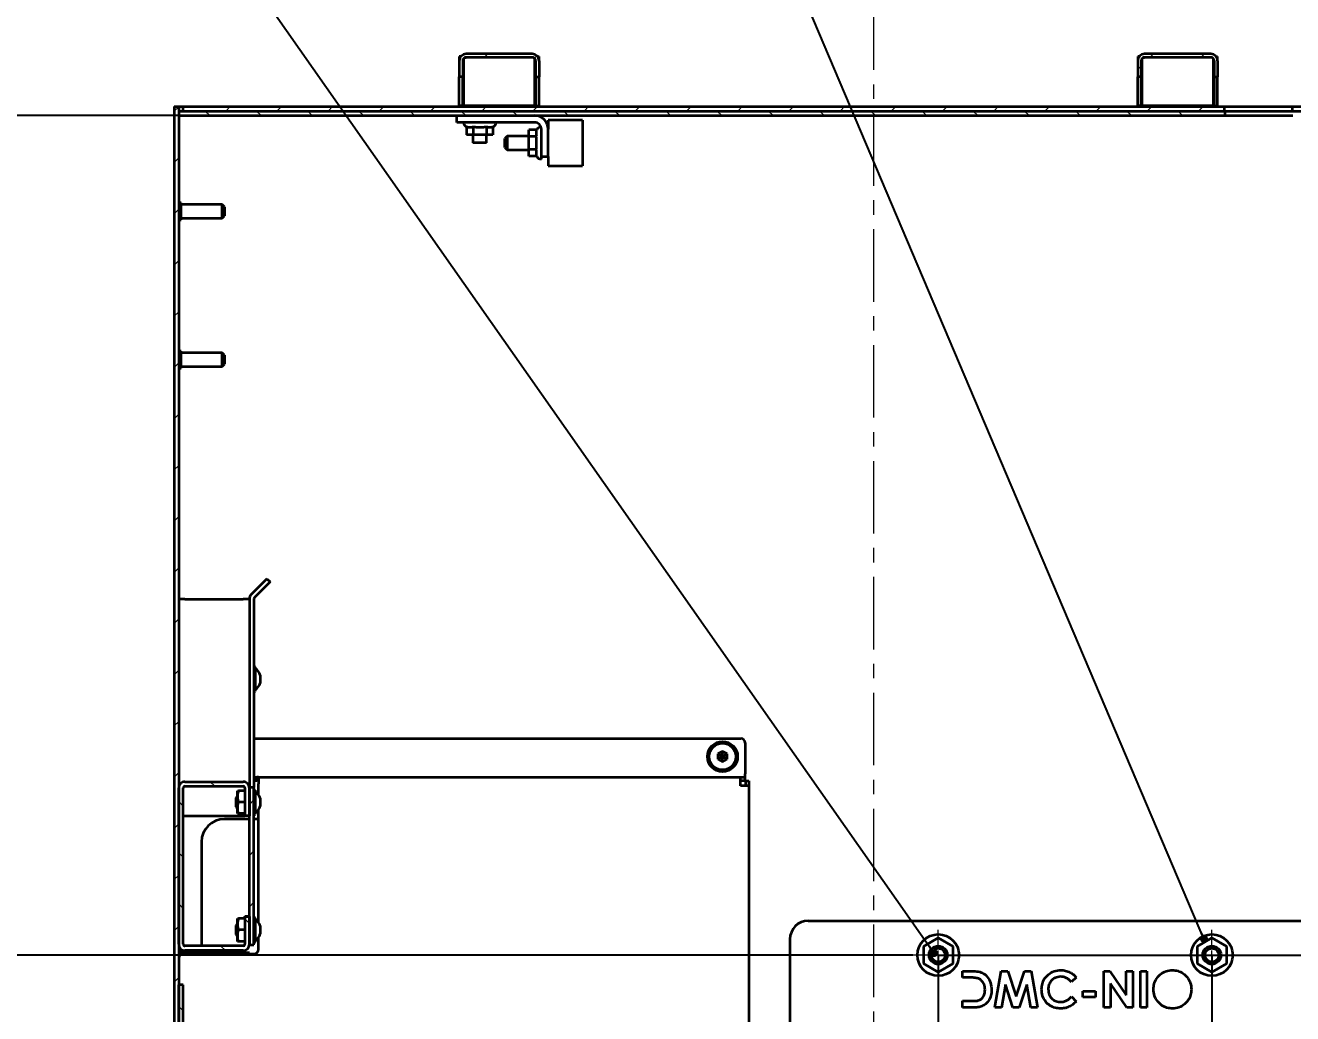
# Paper-space layout 'Blatt1' of a CAD drawing. Header units: millimetres. Extents: x 0 to 1189, y 0 to 841.
# Drawn here: x 403.3 to 514.4, y 657.7 to 744.3 of the extents above; entities that cross this region are included whole.
import ezdxf

# ---------------------------------------------------------------- set-up
doc = ezdxf.new("R2010")
doc.units = ezdxf.units.MM
doc.linetypes.add('CENTER', pattern=[10.16, 6.35, -1.27, 1.27, -1.27])
doc.layers.add('BEMASSUNG', color=1, linetype='Continuous')
doc.layers.add('BESCHRIFTUNG', color=5, linetype='Continuous')
doc.styles.add('SLDTEXTSTYLE2', font='TXT', dxfattribs={"width": 0.75})
doc.dimstyles.new('SLDDIMSTYLE0', dxfattribs={"dimtxt": 0.18, "dimasz": 0.7, "dimexe": 0, "dimexo": 0.0625, "dimgap": 0, "dimtad": 0, "dimtih": 1, "dimtoh": 1, "dimdec": 0, "dimrnd": 1e-09, "dimzin": 0, "dimdsep": 46, "dimtxsty": 'Standard', "dimblk1": 'DOT', "dimblk2": 'DOT', "dimsah": 1, "dimcen": 0.09, "dimadec": 0, "dimazin": 0, "dimtfac": 0.7, "dimtdec": 0, "dimtofl": 0, "dimtmove": 0, "dimatfit": 3, "dimldrblk": 'DOT', "dimfxl": 1, "dimfrac": 2, "dimtolj": 1, "dimtzin": 0, "dimarcsym": 0})
doc.dimstyles.new('SLDDIMSTYLE2', dxfattribs={"dimtxt": 3.5, "dimasz": 2.5, "dimexe": 0, "dimexo": 0.0625, "dimgap": 0.875, "dimtad": 1, "dimdec": 1, "dimlfac": 5, "dimrnd": 1e-09, "dimzin": 12, "dimdsep": 46, "dimtxsty": 'SLDTEXTSTYLE2', "dimsah": 1, "dimcen": 0.09, "dimadec": 0, "dimazin": 3, "dimtfac": 1, "dimtdec": 1, "dimtofl": 0, "dimtmove": 0, "dimatfit": 3, "dimfxl": 1, "dimfrac": 2, "dimtolj": 1, "dimtzin": 12, "dimarcsym": 0})

# ---------------------------------------------------------------- blocks, each defined once
blk = doc.blocks.new('SW_HATCH_0')
at = {"color": 0, "linetype": 'Continuous', "lineweight": 18}
for p, q in [((25.71, 120), (25.41, 119.7)), ((30.04, 119.84), (29.83, 119.63)), ((83.03, 118.95), (82.73, 118.65)), ((84.08, 120), (83.78, 119.7)), ((88.57, 120), (88.27, 119.7)), ((-1.37, 115.38), (-1.77, 114.98)), ((0.96, 115), (1.36, 114.6)), ((3.15, 115.4), (2.75, 115)), ((5.45, 115), (5.85, 114.6)), ((7.64, 115.4), (7.24, 115)), ((9.94, 115), (10.34, 114.6)), ((12.13, 115.4), (11.73, 115)), ((14.43, 115), (14.83, 114.6)), ((16.62, 115.4), (16.22, 115)), ((18.92, 115), (19.32, 114.6)), ((21.11, 115.4), (20.71, 115)), ((23.41, 115), (23.81, 114.6)), ((25.6, 115.4), (25.2, 115)), ((27.9, 115), (28.3, 114.6)), ((30.09, 115.4), (29.69, 115)), ((32.39, 115), (32.79, 114.6)), ((34.58, 115.4), (34.18, 115)), ((36.88, 115), (37.28, 114.6)), ((39.07, 115.4), (38.67, 115)), ((41.37, 115), (41.77, 114.6)), ((43.56, 115.4), (43.16, 115)), ((45.86, 115), (46.26, 114.6)), ((48.05, 115.4), (47.65, 115)), ((50.35, 115), (50.75, 114.6)), ((52.54, 115.4), (52.14, 115)), ((54.84, 115), (55.24, 114.6)), ((57.03, 115.4), (56.63, 115)), ((59.33, 115), (59.73, 114.6)), ((61.52, 115.4), (61.12, 115)), ((63.82, 115), (64.22, 114.6)), ((66.01, 115.4), (65.61, 115)), ((68.31, 115), (68.71, 114.6)), ((70.5, 115.4), (70.1, 115)), ((72.8, 115), (73.2, 114.6)), ((74.99, 115.4), (74.59, 115)), ((77.29, 115), (77.69, 114.6)), ((79.48, 115.4), (79.08, 115)), ((81.78, 115), (82.18, 114.6)), ((83.97, 115.4), (83.57, 115)), ((86.27, 115), (86.67, 114.6)), ((88.46, 115.4), (88.06, 115)), ((-1.37, 110.89), (-1.77, 110.49)), ((-1.37, 106.4), (-1.77, 106)), ((-1.37, 101.9), (-1.77, 101.5)), ((-1.37, 97.41), (-1.77, 97.01)), ((-1.37, 92.92), (-1.77, 92.52)), ((-1.37, 88.43), (-1.77, 88.03)), ((-1.37, 83.94), (-1.77, 83.54)), ((-1.37, 79.45), (-1.77, 79.05)), ((-1.37, 74.96), (-1.77, 74.56)), ((-1.37, 70.47), (-1.77, 70.07)), ((-1.37, 65.98), (-1.77, 65.58)), ((-1.37, 61.49), (-1.77, 61.09)), ((-1.37, 57), (-1.77, 56.6)), ((1.39, 56.2), (1.79, 55.8)), ((-1.37, 54.47), (-0.97, 54.07)), ((5.23, 54.62), (4.83, 54.22)), ((-1.37, 52.51), (-1.77, 52.11)), ((5.23, 50.13), (4.83, 49.73)), ((-1.37, 49.98), (-0.97, 49.58)), ((-1.37, 48.02), (-1.77, 47.62)), ((5.23, 45.64), (4.83, 45.24)), ((-1.37, 45.49), (-0.97, 45.09)), ((-1.37, 43.53), (-1.77, 43.13)), ((4.43, 44.18), (4.83, 43.78)), ((2.32, 41.8), (2.72, 41.4)), ((-1.37, 39.04), (-1.77, 38.64)), ((-1.37, 36.51), (-0.97, 36.11))]:
    blk.add_line(p, q, dxfattribs=at)
blk = doc.blocks.new('_D_5')
at = {"layer": 'BEMASSUNG'}
for p, q in [((527.77, 686.63), (527.77, 662.83)), ((483.36, 662.83), (529.77, 662.83))]:
    blk.add_line(p, q, dxfattribs=at)
for points in [[(527.77, 686.63), (527.42, 684.13), (528.12, 684.13)], [(527.77, 662.83), (528.12, 665.33), (527.42, 665.33)]]:
    blk.add_solid(points, dxfattribs=at)
at = {"layer": 'BEMASSUNG', "insert": (523.26, 670.85), "char_height": 3.5, "attachment_point": 1, "rotation": 90, "style": 'SLDTEXTSTYLE2'}
blk.add_mtext('119', dxfattribs=at)
blk = doc.blocks.new('_D_6')
at = {"layer": 'BEMASSUNG'}
for p, q in [((507.36, 662.83), (507.36, 637)), ((507.36, 639), (540.36, 639))]:
    blk.add_line(p, q, dxfattribs=at)
for points in [[(507.36, 639), (509.86, 638.65), (509.86, 639.35)], [(540.36, 639), (537.86, 639.35), (537.86, 638.65)]]:
    blk.add_solid(points, dxfattribs=at)
at = {"layer": 'BEMASSUNG', "insert": (519.98, 643.51), "char_height": 3.5, "attachment_point": 1, "style": 'SLDTEXTSTYLE2'}
blk.add_mtext('165', dxfattribs=at)
blk = doc.blocks.new('_D_7')
at = {"layer": 'BEMASSUNG'}
for p, q in [((483.36, 662.83), (483.36, 637)), ((507.36, 662.83), (507.36, 637)), ((483.36, 639), (507.36, 639))]:
    blk.add_line(p, q, dxfattribs=at)
for points in [[(483.36, 639), (485.86, 638.65), (485.86, 639.35)], [(507.36, 639), (504.86, 639.35), (504.86, 638.65)]]:
    blk.add_solid(points, dxfattribs=at)
at = {"layer": 'BEMASSUNG', "insert": (491.48, 643.51), "char_height": 3.5, "attachment_point": 1, "style": 'SLDTEXTSTYLE2'}
blk.add_mtext('120', dxfattribs=at)
blk = doc.blocks.new('_D_8')
at = {"layer": 'BEMASSUNG'}
for p, q in [((416.76, 736.43), (399.08, 736.43)), ((401.08, 736.43), (401.08, 662.83)), ((481.13, 662.83), (399.08, 662.83))]:
    blk.add_line(p, q, dxfattribs=at)
for centre, start, end in [((398.3, 697.96), 63.4349, 116.5651), ((398.3, 701.31), 243.4349, 296.5651)]:
    blk.add_arc(centre, 6.21, start, end, dxfattribs=at)
for points in [[(401.08, 736.43), (400.73, 733.93), (401.43, 733.93)], [(401.08, 662.83), (401.43, 665.33), (400.73, 665.33)]]:
    blk.add_solid(points, dxfattribs=at)
at = {"layer": 'BEMASSUNG', "insert": (396.57, 695.75), "char_height": 3.5, "attachment_point": 1, "rotation": 90, "style": 'SLDTEXTSTYLE2'}
blk.add_mtext('368', dxfattribs=at)
blk = doc.blocks.new('_Dot')
at = {"color": 0, "linetype": 'ByBlock', "lineweight": -2}
blk.add_line((-0.5, 0), (-1, 0), dxfattribs=at)
at = {"color": 0, "linetype": 'ByBlock', "const_width": 0.5}
blk.add_lwpolyline([(-0.25, 0, 1), (0.25, 0, 1)], format="xyb", close=True, dxfattribs=at)
blk = doc.blocks.new('SW_CENTERMARKSYMBOL_0')
at = {"color": 0, "linetype": 'Continuous', "lineweight": 18}
for p, q in [((0, 0.8), (0, 2.22)), ((-0.8, 0), (-2.23, 0)), ((0, 0), (-0.4, 0)), ((0, 0), (0, 0.4)), ((0, 0), (0, -0.4)), ((0, 0), (0.4, 0)), ((0.8, 0), (2.22, 0)), ((0, -0.8), (0, -2.23))]:
    blk.add_line(p, q, dxfattribs=at)
blk = doc.blocks.new('SW_CENTERMARKSYMBOL_1')
at = {"color": 0, "linetype": 'Continuous', "lineweight": 18}
for p, q in [((0, 0.8), (0, 2.22)), ((-0.8, 0), (-2.23, 0)), ((0, 0), (-0.4, 0)), ((0, 0), (0, 0.4)), ((0, 0), (0, -0.4)), ((0, 0), (0.4, 0)), ((0.8, 0), (2.22, 0)), ((0, -0.8), (0, -2.23))]:
    blk.add_line(p, q, dxfattribs=at)

psp = doc.layouts.new('Blatt1')

# ---------------------------------------------------------------- linework, layer by layer
at = {"color": 7, "linetype": 'CENTER', "lineweight": 18}
psp.add_line((477.678, 777.265), (477.678, 308.626), dxfattribs=at)
at = {"color": 7, "linetype": 'Continuous', "lineweight": 35}
for p, q in [((441.497, 741.618), (441.356, 741.618)), ((441.356, 741.618), (441.356, 741.232)), ((441.756, 737.29), (441.756, 741.456)), ((441.844, 741.511), (441.956, 741.511)), ((447.756, 741.832), (441.956, 741.832)), ((447.756, 741.532), (441.956, 741.532)), ((441.956, 741.532), (441.956, 741.511)), ((447.756, 741.511), (447.756, 741.532)), ((447.869, 741.511), (447.756, 741.511)), ((447.956, 741.456), (447.956, 737.29)), ((448.216, 741.618), (448.356, 741.618)), ((448.356, 741.232), (448.356, 741.618)), ((500.997, 741.618), (500.856, 741.618)), ((500.856, 741.618), (500.856, 741.232)), ((501.256, 737.29), (501.256, 741.456)), ((501.344, 741.511), (501.456, 741.511)), ((507.256, 741.832), (501.456, 741.832)), ((507.256, 741.532), (501.456, 741.532)), ((501.456, 741.532), (501.456, 741.511)), ((507.256, 741.511), (507.256, 741.532)), ((507.369, 741.511), (507.256, 741.511)), ((507.456, 741.456), (507.456, 737.29)), ((507.716, 741.618), (507.856, 741.618)), ((507.856, 741.232), (507.856, 741.618)), ((441.356, 741.232), (441.356, 739.832)), ((441.656, 741.232), (441.656, 739.832)), ((448.056, 741.232), (448.056, 739.832)), ((448.356, 741.232), (448.356, 739.832)), ((500.856, 741.232), (500.856, 739.832)), ((501.156, 741.232), (501.156, 739.832)), ((507.556, 741.232), (507.556, 739.832)), ((507.856, 741.232), (507.856, 739.832)), ((441.656, 739.832), (441.356, 739.832)), ((441.356, 739.632), (441.356, 739.832)), ((441.356, 737.472), (441.356, 739.632)), ((441.656, 739.632), (441.656, 739.832)), ((441.656, 737.472), (441.656, 739.632)), ((448.056, 739.832), (448.356, 739.832)), ((448.056, 739.832), (448.056, 739.632)), ((448.056, 739.632), (448.056, 737.472)), ((448.356, 739.632), (448.356, 739.832)), ((448.356, 737.472), (448.356, 739.632)), ((501.156, 739.832), (500.856, 739.832)), ((500.856, 739.632), (500.856, 739.832)), ((500.856, 737.472), (500.856, 739.632)), ((501.156, 739.632), (501.156, 739.832)), ((501.156, 737.472), (501.156, 739.632)), ((507.556, 739.832), (507.856, 739.832)), ((507.556, 739.832), (507.556, 739.632)), ((507.556, 739.632), (507.556, 737.472)), ((507.856, 739.632), (507.856, 739.832)), ((507.856, 737.472), (507.856, 739.632)), ((416.356, 737.232), (416.756, 737.232)), ((416.356, 737.232), (416.356, 417.724)), ((416.756, 737.232), (416.756, 417.615)), ((416.756, 737.232), (417.116, 737.232)), ((416.756, 736.832), (416.756, 736.432)), ((416.756, 736.832), (508.523, 736.832)), ((417.116, 737.232), (417.116, 736.832)), ((417.116, 737.232), (508.476, 737.232)), ((417.116, 736.832), (508.476, 736.832)), ((441.356, 737.272), (441.356, 737.472)), ((441.656, 737.272), (441.356, 737.272)), ((441.356, 737.232), (441.356, 737.272)), ((441.656, 737.272), (441.656, 737.472)), ((441.656, 737.232), (441.656, 737.272)), ((447.956, 737.29), (441.756, 737.29)), ((448.056, 737.472), (448.056, 737.272)), ((448.056, 737.272), (448.356, 737.272)), ((448.056, 737.272), (448.056, 737.232)), ((448.356, 737.272), (448.356, 737.472)), ((448.356, 737.232), (448.356, 737.272)), ((500.856, 737.272), (500.856, 737.472)), ((501.156, 737.272), (500.856, 737.272)), ((500.856, 737.232), (500.856, 737.272)), ((501.156, 737.272), (501.156, 737.472)), ((501.156, 737.232), (501.156, 737.272)), ((507.456, 737.29), (501.256, 737.29)), ((507.556, 737.472), (507.556, 737.272)), ((507.556, 737.272), (507.856, 737.272)), ((507.556, 737.272), (507.556, 737.232)), ((507.856, 737.272), (507.856, 737.472)), ((507.856, 737.232), (507.856, 737.272)), ((508.476, 736.832), (508.476, 737.232)), ((508.476, 737.232), (514.412, 737.232)), ((508.523, 736.832), (514.412, 736.832)), ((508.523, 736.432), (508.523, 736.832)), ((514.412, 736.832), (514.412, 737.232)), ((514.412, 737.232), (597.42, 737.232)), ((514.412, 736.832), (597.42, 736.832)), ((416.756, 736.432), (508.523, 736.432)), ((418.656, 736.412), (418.656, 736.432)), ((420.856, 736.412), (418.656, 736.412)), ((420.856, 736.432), (420.856, 736.412)), ((441.156, 735.832), (441.156, 736.432)), ((447.956, 735.832), (441.156, 735.832)), ((452.156, 736.032), (449.156, 736.032)), ((449.156, 736.032), (449.156, 735.232)), ((452.156, 736.032), (452.156, 734.032)), ((456.656, 736.412), (456.656, 736.432)), ((458.856, 736.412), (456.656, 736.412)), ((458.856, 736.432), (458.856, 736.412)), ((494.656, 736.412), (494.656, 736.432)), ((496.856, 736.412), (494.656, 736.412)), ((496.856, 736.432), (496.856, 736.412)), ((508.523, 736.432), (514.466, 736.432)), ((442.001, 735.426), (442.001, 734.732)), ((442.579, 734.732), (442.001, 734.732)), ((442.556, 734.732), (442.556, 734.032)), ((442.579, 735.426), (442.579, 734.732)), ((443.734, 734.732), (442.579, 734.732)), ((443.734, 735.426), (443.734, 734.732)), ((444.311, 734.732), (443.734, 734.732)), ((443.756, 734.032), (443.756, 734.732)), ((444.311, 735.426), (444.311, 734.732)), ((445.556, 734.632), (445.356, 734.432)), ((447.456, 734.632), (445.556, 734.632)), ((445.556, 734.632), (445.556, 733.432)), ((447.456, 734.61), (447.456, 735.187)), ((448.15, 735.187), (447.456, 735.187)), ((447.456, 733.455), (447.456, 734.61)), ((448.15, 734.61), (447.456, 734.61)), ((448.556, 732.832), (448.556, 735.232)), ((449.156, 732.832), (449.156, 735.232)), ((443.156, 734.032), (442.556, 734.032)), ((443.756, 734.032), (443.156, 734.032)), ((445.356, 733.632), (445.356, 734.432)), ((445.356, 733.632), (445.556, 733.432)), ((452.156, 734.032), (452.156, 732.032)), ((445.556, 733.432), (447.456, 733.432)), ((448.15, 733.455), (447.456, 733.455)), ((447.456, 732.878), (447.456, 733.455)), ((448.15, 732.878), (447.456, 732.878)), ((448.556, 732.832), (449.156, 732.832)), ((448.556, 732.607), (448.556, 732.832)), ((449.156, 732.832), (449.156, 732.032)), ((449.156, 732.032), (452.156, 732.032)), ((416.956, 728.782), (416.756, 728.782)), ((416.956, 728.032), (416.956, 728.782)), ((420.556, 728.632), (416.956, 728.632)), ((416.956, 727.282), (416.956, 728.032)), ((420.756, 728.432), (420.556, 728.632)), ((420.556, 727.432), (420.556, 728.632)), ((420.756, 728.432), (420.756, 727.632)), ((416.756, 727.282), (416.956, 727.282)), ((416.956, 727.432), (420.556, 727.432)), ((420.556, 727.432), (420.756, 727.632)), ((416.956, 715.782), (416.756, 715.782)), ((416.956, 715.032), (416.956, 715.782)), ((420.556, 715.632), (416.956, 715.632)), ((416.956, 714.282), (416.956, 715.032)), ((420.756, 715.432), (420.556, 715.632)), ((420.556, 714.432), (420.556, 715.632)), ((420.556, 714.432), (420.756, 714.632)), ((420.756, 715.432), (420.756, 714.632)), ((416.756, 714.282), (416.956, 714.282)), ((416.956, 714.432), (420.556, 714.432)), ((424.488, 695.829), (423.116, 694.458)), ((424.488, 695.829), (424.77, 695.547)), ((424.77, 695.547), (423.399, 694.176)), ((417.303, 694.032), (416.756, 694.032)), ((417.303, 694.032), (422.409, 694.032)), ((422.956, 694.032), (422.409, 694.032)), ((422.956, 694.071), (422.956, 677.532)), ((423.356, 694.071), (423.356, 677.532)), ((423.456, 688.082), (423.456, 685.982)), ((423.896, 687.382), (423.896, 686.682)), ((423.356, 681.832), (466.042, 681.832)), ((466.442, 681.432), (466.442, 678.732)), ((464.442, 680.694), (464.042, 680.463)), ((464.042, 680.463), (464.042, 680.001)), ((464.042, 680.463), (464.342, 680.29)), ((464.042, 680.001), (464.342, 680.175)), ((464.442, 680.348), (464.342, 680.29)), ((464.342, 680.29), (464.342, 680.175)), ((464.342, 680.175), (464.442, 680.117)), ((464.842, 680.463), (464.442, 680.694)), ((464.442, 680.348), (464.442, 680.694)), ((464.542, 680.29), (464.442, 680.348)), ((464.442, 680.117), (464.542, 680.175)), ((464.542, 680.29), (464.842, 680.463)), ((464.542, 680.175), (464.542, 680.29)), ((464.542, 680.175), (464.842, 680.001)), ((464.842, 680.001), (464.842, 680.463)), ((464.042, 680.001), (464.442, 679.771)), ((464.442, 679.771), (464.442, 680.117)), ((464.442, 679.771), (464.842, 680.001)), ((417.303, 678.032), (422.409, 678.032)), ((423.356, 678.432), (423.606, 678.432)), ((423.356, 678.132), (423.606, 678.132)), ((423.606, 678.132), (423.606, 678.432)), ((423.756, 678.432), (423.606, 678.432)), ((423.756, 678.132), (423.606, 678.132)), ((423.756, 678.432), (466.006, 678.432)), ((423.756, 678.432), (423.756, 677.832)), ((466.006, 677.832), (466.006, 678.432)), ((466.006, 678.432), (466.442, 678.432)), ((466.006, 678.132), (466.442, 678.132)), ((466.442, 678.432), (466.442, 678.732)), ((466.442, 678.132), (466.442, 678.432)), ((466.456, 678.118), (466.756, 678.118)), ((466.456, 678.118), (466.456, 677.682)), ((466.756, 678.118), (466.756, 677.682)), ((416.756, 663.78), (416.756, 677.485)), ((417.156, 663.78), (417.156, 677.485)), ((417.303, 677.632), (422.409, 677.632)), ((421.896, 677.232), (421.985, 677.232)), ((421.896, 676.732), (421.896, 677.232)), ((422.556, 677.232), (421.985, 677.232)), ((422.556, 677.485), (422.556, 675.045)), ((422.956, 663.732), (422.956, 677.532)), ((423.356, 677.532), (422.956, 677.532)), ((422.956, 677.485), (422.956, 675.045)), ((423.356, 663.732), (423.356, 677.532)), ((423.456, 677.282), (423.456, 675.182)), ((423.756, 676.888), (423.756, 677.832)), ((466.006, 677.682), (466.006, 677.832)), ((466.156, 677.682), (466.006, 677.682)), ((466.756, 677.682), (466.156, 677.682)), ((466.756, 677.682), (466.756, 643.182)), ((421.856, 676.732), (421.756, 676.632)), ((421.756, 676.632), (421.756, 675.832)), ((421.756, 675.832), (421.856, 675.732)), ((421.896, 676.732), (421.856, 676.732)), ((421.856, 676.732), (421.856, 675.732)), ((421.856, 675.732), (421.896, 675.732)), ((421.896, 675.732), (421.896, 676.732)), ((421.896, 675.232), (421.896, 675.732)), ((422.556, 676.232), (421.985, 676.232)), ((423.896, 676.582), (423.896, 675.882)), ((417.156, 675.032), (417.303, 675.032)), ((417.303, 675.032), (422.409, 675.032)), ((422.956, 674.752), (420.756, 674.752)), ((421.985, 675.232), (421.896, 675.232)), ((422.556, 675.232), (421.985, 675.232)), ((422.409, 675.032), (422.556, 675.032)), ((422.956, 675.045), (422.556, 675.045)), ((422.556, 675.032), (422.556, 675.045)), ((422.956, 675.032), (422.556, 675.032)), ((423.756, 674.752), (423.356, 674.752)), ((423.756, 665.688), (423.756, 675.577)), ((418.756, 672.752), (418.756, 663.632)), ((421.896, 666.032), (421.985, 666.032)), ((421.896, 665.532), (421.896, 666.032)), ((422.556, 666.032), (421.985, 666.032)), ((422.556, 666.232), (422.956, 666.232)), ((422.556, 666.22), (422.556, 666.232)), ((422.556, 666.22), (422.956, 666.22)), ((422.556, 666.22), (422.556, 663.78)), ((422.956, 666.22), (422.956, 663.78)), ((423.456, 666.082), (423.456, 663.982)), ((471.956, 665.832), (518.756, 665.832)), ((421.856, 665.532), (421.756, 665.432)), ((421.756, 665.432), (421.756, 664.632)), ((421.756, 664.632), (421.856, 664.532)), ((421.896, 665.532), (421.856, 665.532)), ((421.856, 665.532), (421.856, 664.532)), ((421.896, 664.532), (421.896, 665.532)), ((422.556, 665.032), (421.985, 665.032)), ((423.896, 665.382), (423.896, 664.682)), ((422.409, 663.632), (417.303, 663.632)), ((421.856, 664.532), (421.896, 664.532)), ((421.896, 664.032), (421.896, 664.532)), ((421.985, 664.032), (421.896, 664.032)), ((422.556, 664.032), (421.985, 664.032)), ((422.956, 663.732), (423.356, 663.732)), ((423.756, 663.347), (423.756, 664.377)), ((470.356, 664.232), (470.356, 656.215)), ((483.356, 664.334), (482.056, 663.583)), ((482.056, 663.583), (482.056, 662.082)), ((484.656, 663.583), (483.356, 664.334)), ((484.656, 662.082), (484.656, 663.583)), ((507.356, 664.334), (506.056, 663.583)), ((506.056, 663.583), (506.056, 662.082)), ((508.656, 663.583), (507.356, 664.334)), ((508.656, 662.082), (508.656, 663.583)), ((417.156, 663.232), (416.756, 663.232)), ((417.476, 663.032), (416.756, 663.032)), ((417.156, 663.232), (417.156, 663.253)), ((417.156, 662.947), (423.356, 662.947)), ((422.409, 663.232), (417.303, 663.232)), ((422.956, 663.032), (417.476, 663.032)), ((418.756, 663.232), (418.756, 663.032)), ((422.956, 662.947), (422.956, 663.032)), ((482.056, 662.082), (483.356, 661.331)), ((483.356, 661.331), (484.656, 662.082)), ((485.495, 661.432), (486.218, 661.432)), ((485.495, 660.858), (485.495, 661.432)), ((488.325, 658.232), (488.866, 661.432)), ((488.866, 661.432), (489.462, 661.432)), ((489.462, 661.432), (490.192, 659.2)), ((490.192, 659.2), (490.927, 661.432)), ((490.927, 661.432), (491.518, 661.432)), ((491.518, 661.432), (492.059, 658.232)), ((497.884, 661.432), (498.402, 661.432)), ((497.884, 658.232), (497.884, 661.432)), ((498.402, 661.432), (499.854, 659.327)), ((499.854, 661.432), (500.428, 661.432)), ((499.854, 659.327), (499.854, 661.432)), ((500.428, 661.432), (500.428, 658.232)), ((501.084, 661.432), (501.659, 661.432)), ((501.084, 658.232), (501.084, 661.432)), ((501.659, 661.432), (501.659, 658.232)), ((506.056, 662.082), (507.356, 661.331)), ((507.356, 661.331), (508.656, 662.082)), ((417.156, 660.232), (416.756, 660.232)), ((416.756, 460.032), (416.756, 660.232)), ((417.156, 460.032), (417.156, 660.232)), ((486.288, 660.858), (485.495, 660.858)), ((489.248, 660.254), (488.907, 658.232)), ((489.91, 658.232), (489.248, 660.254)), ((491.136, 660.254), (490.47, 658.232)), ((491.477, 658.232), (491.136, 660.254)), ((495.464, 660.877), (495.043, 660.475)), ((498.459, 660.332), (498.459, 658.232)), ((499.907, 658.232), (498.459, 660.332)), ((495.043, 659.19), (495.451, 658.761)), ((496.038, 659.668), (497.146, 659.668)), ((496.038, 659.135), (496.038, 659.668)), ((497.146, 659.135), (496.038, 659.135)), ((497.146, 659.668), (497.146, 659.135)), ((485.495, 658.807), (486.369, 658.807)), ((485.495, 658.232), (485.495, 658.807)), ((486.229, 658.232), (485.495, 658.232)), ((488.907, 658.232), (488.325, 658.232)), ((490.47, 658.232), (489.91, 658.232)), ((492.059, 658.232), (491.477, 658.232)), ((498.459, 658.232), (497.884, 658.232)), ((500.428, 658.232), (499.907, 658.232)), ((501.659, 658.232), (501.084, 658.232))]:
    psp.add_line(p, q, dxfattribs=at)
for centre, radius in [((464.442, 680.232), 1.327), ((464.442, 680.232), 1.173), ((483.356, 662.832), 1.825), ((507.356, 662.832), 1.825), ((483.356, 662.832), 0.8), ((507.356, 662.832), 0.8), ((483.356, 662.832), 0.6), ((507.356, 662.832), 0.6)]:
    psp.add_circle(centre, radius, dxfattribs=at)
for centre, radius, start, end in [((441.956, 741.232), 0.6, 90.00038, 179.99962), ((441.956, 741.232), 0.3, 90.00427, 179.99573), ((447.756, 741.232), 0.6, 0.00038, 89.99962), ((447.756, 741.232), 0.3, 0.00038, 89.99962), ((501.456, 741.232), 0.6, 90.00038, 179.99962), ((501.456, 741.232), 0.3, 90.00038, 179.99962), ((507.256, 741.232), 0.6, 0.00038, 89.99962), ((507.256, 741.232), 0.3, 0.00038, 89.99962), ((442.171, 735.832), 0.44, 180.0039, 247.3902), ((444.141, 735.832), 0.44, 292.67329, 359.99706), ((447.956, 735.232), 1.2, 359.99998, 90.00059), ((447.956, 735.232), 0.6, 359.99958, 90.00156), ((448.556, 735.017), 0.44, 95.59759, 157.39732), ((448.556, 733.047), 0.44, 202.66905, 270.00364), ((423.504, 694.071), 0.547, 135.00403, 179.9943), ((423.504, 694.071), 0.148, 135.0284, 179.9695), ((423.406, 688.082), 0.05, 0.01366, 179.98634), ((422.893, 687.108), 1.04, 15.2958, 57.21168), ((423.406, 685.982), 0.05, 180.01366, 359.98634), ((422.893, 686.957), 1.04, 302.78622, 344.7063), ((466.042, 681.432), 0.4, 0.00152, 90.00019), ((417.303, 677.485), 0.547, 89.9983, 179.99921), ((422.409, 677.485), 0.547, 359.99653, 90.00347), ((417.303, 677.485), 0.147, 89.99091, 180.00909), ((422.409, 677.485), 0.147, 0.00674, 89.99326), ((423.406, 677.282), 0.05, 360, 180), ((422.893, 676.308), 1.04, 15.2937, 57.21378), ((422.893, 676.157), 1.04, 302.78622, 344.7063), ((420.756, 672.752), 2, 90.00016, 179.99916), ((423.406, 675.182), 0.05, 180, 0), ((423.406, 666.082), 0.05, 360, 180), ((422.893, 665.108), 1.04, 15.2937, 57.21378), ((471.956, 664.232), 1.6, 90.00037, 180.00006), ((422.893, 664.957), 1.04, 302.78622, 344.7063), ((417.303, 663.78), 0.547, 180.00168, 269.99957), ((417.303, 663.78), 0.147, 179.98627, 270.00909), ((422.409, 663.78), 0.547, 269.99866, 0.00258), ((422.409, 663.78), 0.147, 270.00674, 359.9979), ((423.406, 663.982), 0.05, 180, 0), ((417.156, 662.547), 0.4, 89.99811, 180.00019), ((423.356, 663.347), 0.4, 269.99519, 0.00139)]:
    psp.add_arc(centre, radius, start, end, dxfattribs=at)
for points, knots in [([(442.579, 735.426), (442.546, 735.416), (442.497, 735.401), (442.426, 735.395), (442.366, 735.393), (442.292, 735.393), (442.219, 735.393), (442.136, 735.396), (442.066, 735.403), (442.018, 735.421), (442.001, 735.426)], [0, 0, 0, 0, 0.1760454, 0.2628258, 0.3630112, 0.4835541, 0.6445892, 0.7359647, 0.9105148, 1, 1, 1, 1]), ([(443.734, 735.426), (443.71, 735.422), (443.663, 735.413), (443.592, 735.405), (443.52, 735.399), (443.423, 735.395), (443.302, 735.393), (443.13, 735.393), (442.968, 735.393), (442.818, 735.397), (442.722, 735.404), (442.642, 735.414), (442.6, 735.422), (442.579, 735.426)], [0, 0, 0, 0, 0.0617492, 0.1236815, 0.186003, 0.2483868, 0.3741737, 0.5000083, 0.6944022, 0.7916899, 0.8891407, 0.9445112, 1, 1, 1, 1]), ([(444.311, 735.426), (444.278, 735.416), (444.229, 735.401), (444.158, 735.395), (444.098, 735.393), (444.024, 735.393), (443.951, 735.393), (443.868, 735.396), (443.798, 735.403), (443.75, 735.421), (443.734, 735.426)], [0, 0, 0, 0, 0.1760453, 0.2628256, 0.3630109, 0.4835537, 0.6445887, 0.7359641, 0.9105342, 1, 1, 1, 1]), ([(448.15, 734.61), (448.14, 734.643), (448.124, 734.692), (448.119, 734.762), (448.117, 734.822), (448.116, 734.897), (448.116, 734.969), (448.119, 735.053), (448.127, 735.122), (448.144, 735.171), (448.15, 735.187)], [0, 0, 0, 0, 0.1760454, 0.2628257, 0.3630111, 0.4835338, 0.6445893, 0.7359648, 0.9105148, 1, 1, 1, 1]), ([(448.15, 733.455), (448.146, 733.478), (448.137, 733.525), (448.129, 733.597), (448.123, 733.669), (448.118, 733.765), (448.117, 733.887), (448.116, 734.059), (448.116, 734.22), (448.121, 734.37), (448.128, 734.467), (448.138, 734.547), (448.146, 734.589), (448.15, 734.61)], [0, 0, 0, 0, 0.0617509, 0.1236819, 0.1860041, 0.2483872, 0.3741739, 0.5000083, 0.6944018, 0.7916897, 0.8891404, 0.9445095, 1, 1, 1, 1]), ([(448.15, 732.878), (448.14, 732.911), (448.124, 732.96), (448.119, 733.03), (448.117, 733.09), (448.116, 733.165), (448.116, 733.237), (448.119, 733.32), (448.127, 733.39), (448.144, 733.439), (448.15, 733.455)], [0, 0, 0, 0, 0.1760452, 0.2628255, 0.3630108, 0.4835334, 0.6445888, 0.7359642, 0.9105342, 1, 1, 1, 1]), ([(421.985, 677.232), (421.967, 677.17), (421.929, 677.046), (421.9, 676.878), (421.897, 676.773), (421.896, 676.732)], [0, 0, 0, 0, 0.3813523, 0.7639313, 1, 1, 1, 1]), ([(421.896, 676.732), (421.899, 676.667), (421.905, 676.534), (421.943, 676.367), (421.974, 676.268), (421.985, 676.232)], [0, 0, 0, 0, 0.3866529, 0.7809693, 1, 1, 1, 1]), ([(421.985, 676.232), (421.961, 676.151), (421.91, 675.988), (421.901, 675.818), (421.896, 675.732)], [0, 0, 0, 0, 0.4972314, 1, 1, 1, 1]), ([(421.896, 675.732), (421.896, 675.721), (421.897, 675.631), (421.917, 675.461), (421.962, 675.309), (421.985, 675.232)], [0, 0, 0, 0, 0.06972195, 0.52900799, 1, 1, 1, 1]), ([(421.985, 666.032), (421.967, 665.97), (421.929, 665.846), (421.9, 665.678), (421.897, 665.573), (421.896, 665.532)], [0, 0, 0, 0, 0.3813523, 0.7639313, 1, 1, 1, 1]), ([(421.896, 665.532), (421.899, 665.467), (421.905, 665.334), (421.943, 665.167), (421.974, 665.068), (421.985, 665.032)], [0, 0, 0, 0, 0.386676, 0.7809694, 1, 1, 1, 1]), ([(421.985, 665.032), (421.961, 664.951), (421.91, 664.788), (421.901, 664.618), (421.896, 664.532)], [0, 0, 0, 0, 0.4972314, 1, 1, 1, 1]), ([(421.896, 664.532), (421.896, 664.521), (421.897, 664.431), (421.917, 664.261), (421.962, 664.109), (421.985, 664.032)], [0, 0, 0, 0, 0.0697453, 0.5290081, 1, 1, 1, 1]), ([(486.218, 661.432), (486.393, 661.428), (486.742, 661.419), (487.265, 661.303), (487.701, 660.936), (487.993, 660.408), (488.023, 659.994), (488.038, 659.788)], [0, 0, 0, 0, 0.18736261, 0.37407266, 0.56019952, 0.77990738, 1, 1, 1, 1]), ([(492.428, 659.838), (492.439, 660.002), (492.461, 660.331), (492.669, 660.789), (493.028, 661.174), (493.517, 661.458), (493.905, 661.496), (494.098, 661.514)], [0, 0, 0, 0, 0.1868821, 0.3735559, 0.5602138, 0.7801504, 1, 1, 1, 1]), ([(494.098, 661.514), (494.244, 661.504), (494.534, 661.484), (494.913, 661.329), (495.229, 661.127), (495.385, 660.96), (495.464, 660.877)], [0, 0, 0, 0, 0.2798483, 0.5597711, 0.7798807, 1, 1, 1, 1]), ([(502.233, 659.834), (502.246, 659.998), (502.271, 660.325), (502.489, 660.777), (502.837, 661.167), (503.322, 661.457), (503.708, 661.495), (503.901, 661.514)], [0, 0, 0, 0, 0.1868206, 0.3735904, 0.5603388, 0.78023, 1, 1, 1, 1]), ([(503.901, 661.514), (504.065, 661.502), (504.393, 661.477), (504.839, 661.246), (505.22, 660.89), (505.509, 660.404), (505.54, 660.016), (505.556, 659.823)], [0, 0, 0, 0, 0.1867502, 0.3734099, 0.5603049, 0.7800737, 1, 1, 1, 1]), ([(487.162, 660.602), (487.092, 660.654), (486.952, 660.758), (486.648, 660.843), (486.425, 660.852), (486.288, 660.858)], [0, 0, 0, 0, 0.279512, 0.5596606, 1, 1, 1, 1]), ([(487.464, 659.798), (487.453, 659.967), (487.435, 660.268), (487.245, 660.5), (487.162, 660.602)], [0, 0, 0, 0, 0.5603061, 1, 1, 1, 1]), ([(494.076, 660.94), (493.915, 660.921), (493.593, 660.884), (493.241, 660.581), (493.032, 660.218), (493.012, 659.965), (493.002, 659.839)], [0, 0, 0, 0, 0.2795333, 0.559153, 0.7794439, 1, 1, 1, 1]), ([(495.043, 660.475), (494.969, 660.548), (494.823, 660.694), (494.573, 660.841), (494.32, 660.927), (494.157, 660.936), (494.076, 660.94)], [0, 0, 0, 0, 0.2800882, 0.559969, 0.7800099, 1, 1, 1, 1]), ([(488.038, 659.788), (488.026, 659.616), (488.003, 659.274), (487.786, 658.797), (487.447, 658.449), (487.037, 658.269), (486.632, 658.239), (486.364, 658.234), (486.229, 658.232)], [0, 0, 0, 0, 0.18676335, 0.37329007, 0.55951267, 0.70587297, 0.85287897, 1, 1, 1, 1]), ([(486.369, 658.807), (486.475, 658.809), (486.687, 658.814), (487.007, 658.872), (487.277, 659.094), (487.442, 659.421), (487.457, 659.672), (487.464, 659.798)], [0, 0, 0, 0, 0.1874098, 0.3742425, 0.5601392, 0.7797073, 1, 1, 1, 1]), ([(494.089, 658.15), (493.924, 658.161), (493.593, 658.181), (493.132, 658.392), (492.743, 658.751), (492.47, 659.252), (492.442, 659.642), (492.428, 659.838)], [0, 0, 0, 0, 0.1869176, 0.3735759, 0.5602975, 0.7799519, 1, 1, 1, 1]), ([(493.002, 659.839), (493.018, 659.675), (493.048, 659.349), (493.333, 658.972), (493.703, 658.758), (493.959, 658.736), (494.087, 658.725)], [0, 0, 0, 0, 0.280044, 0.5592287, 0.7795243, 1, 1, 1, 1]), ([(494.087, 658.725), (494.189, 658.731), (494.394, 658.744), (494.735, 658.896), (494.926, 659.078), (495.043, 659.19)], [0, 0, 0, 0, 0.2801265, 0.559878, 1, 1, 1, 1]), ([(503.906, 658.15), (503.741, 658.162), (503.411, 658.184), (502.957, 658.404), (502.576, 658.764), (502.284, 659.25), (502.25, 659.639), (502.233, 659.834)], [0, 0, 0, 0, 0.18686134, 0.37352339, 0.56035397, 0.78014576, 1, 1, 1, 1]), ([(505.556, 659.823), (505.545, 659.66), (505.522, 659.334), (505.308, 658.883), (504.961, 658.498), (504.483, 658.2), (504.098, 658.167), (503.906, 658.15)], [0, 0, 0, 0, 0.186861, 0.3735703, 0.5604335, 0.7801593, 1, 1, 1, 1]), ([(495.451, 658.761), (495.346, 658.663), (495.136, 658.467), (494.787, 658.262), (494.428, 658.164), (494.202, 658.155), (494.089, 658.15)], [0, 0, 0, 0, 0.28022744, 0.55991872, 0.77988714, 1, 1, 1, 1])]:
    psp.add_open_spline(points, degree=3, knots=knots, dxfattribs=at)

# ---------------------------------------------------------------- block references
at = {"color": 7, "linetype": 'Continuous', "lineweight": 18}
psp.add_blockref('SW_HATCH_0', (418.124, 621.827), dxfattribs=at)
at = {"color": 7, "linetype": 'Continuous', "lineweight": 0}
for name, p in [('SW_CENTERMARKSYMBOL_0', (483.356, 662.832)), ('SW_CENTERMARKSYMBOL_1', (507.356, 662.832))]:
    psp.add_blockref(name, p, dxfattribs=at)

# ---------------------------------------------------------------- dimensions: what is measured, and where the dimension line sits
at = {"layer": 'BEMASSUNG'}
for base, p1, p2, picture, middle in [((540.356, 638.998), (507.356, 662.832), (540.356, 737.232), '_D_6', (523.856, 638.998)), ((507.356, 638.998), (483.356, 662.832), (507.356, 662.832), '_D_7', (495.356, 638.998))]:
    dim = psp.add_linear_dim(base=base, p1=p1, p2=p2, dimstyle='SLDDIMSTYLE2', dxfattribs=at)
    dim.commit()
    dim.dimension.update_dxf_attribs({"geometry": picture, "text_midpoint": middle, "dimtype": 160})
dim = psp.add_linear_dim(base=(401.078, 662.832), p1=(416.756, 736.432), p2=(481.131, 662.832), angle=90, text='(<>)', dimstyle='SLDDIMSTYLE2', dxfattribs=at)
dim.commit()
dim.dimension.update_dxf_attribs({"geometry": '_D_8', "text_midpoint": (401.078, 699.632), "dimtype": 160})
dim = psp.add_linear_dim(base=(527.77, 662.832), p1=(522.356, 686.632), p2=(483.356, 662.832), angle=90, dimstyle='SLDDIMSTYLE2', dxfattribs=at)
dim.commit()
dim.dimension.update_dxf_attribs({"geometry": '_D_5', "text_midpoint": (527.77, 674.732), "dimtype": 160})

# ---------------------------------------------------------------- leaders
at = {"layer": 'BESCHRIFTUNG'}
for points in [[(482.981, 663.001), (415.402, 759.279)], [(506.656, 664.265), (466.275, 759.279)]]:
    psp.add_leader(points, dimstyle='SLDDIMSTYLE0', dxfattribs=at)

doc.saveas('drawing.dxf')
